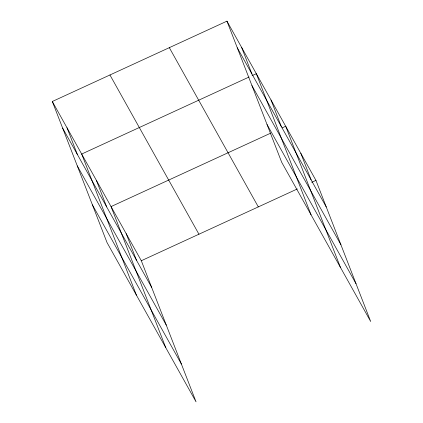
<?xml version="1.0" encoding="UTF-8"?>
<svg xmlns="http://www.w3.org/2000/svg" width="423" height="423" viewBox="0 0 423 423"><rect width="100%" height="100%" fill="white"/><g stroke="black" fill="none" stroke-linecap="round" stroke-linejoin="round"><path stroke-width="0.63" d="M52.315 101.488L141.308 260.727L196.05 401.85L107.051 242.612L52.315 101.488L226.95 21.15L315.949 180.388L370.685 321.512L281.692 162.273L226.95 21.15M249.115 77.012L81.681 154.035L136.423 295.159M252.119 75.632L256.322 73.697L311.058 214.826M270.683 133.15L111.053 206.583L165.79 347.711M282.088 127.905L285.689 126.244L340.43 267.373M141.308 260.727L297.337 188.949M311.746 182.318L315.949 180.388M237.271 47.757L326.27 206.995M251.928 85.552L340.927 244.785M267.029 124.484L356.029 283.722M169.322 47.662L258.316 206.9M109.943 74.977L198.942 234.215M62.636 128.095L151.63 287.333M77.293 165.89L166.287 325.123M92.394 204.822L181.393 364.06M300.816 153.316L311.138 179.923M271.006 99.971L281.327 126.583M241.633 47.424L251.955 74.036M126.181 233.655L136.502 260.261M96.365 180.309L106.686 206.921M66.998 127.762L77.319 154.369"/></g></svg>
